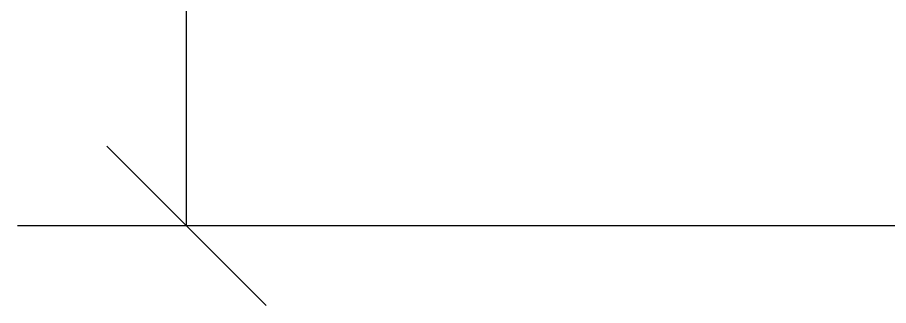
# Model space of a CAD drawing. Header units: millimetres. Extents: x -174154 to -170572, y -111302 to -109817.
# Drawn here: x -174008.04 to -174000.31, y -110601.97 to -110599.41 of the extents above; entities that cross this region are included whole.
import ezdxf

# ---------------------------------------------------------------- set-up
doc = ezdxf.new("R2010")
doc.units = ezdxf.units.MM
doc.linetypes.add('ACAD_ISO02W100', pattern=[15, 12, -3])
doc.layers.get('Defpoints').update_dxf_attribs({"color": 70})
doc.layers.add('!Подложка', color=252, linetype='ACAD_ISO02W100', lineweight=25)
doc.layers.add('Размеры', color=7, linetype='Continuous', lineweight=9)
doc.styles.add('GOST Common', font='GOST Common.ttf', dxfattribs={"width": 0.9, "height": 250})
doc.dimstyles.new('ADSK_Проверочный', dxfattribs={"dimscale": 304.8, "dimtxt": 251.428749, "dimasz": 0.463911, "dimexe": 0.492126, "dimexo": 0.492126, "dimgap": 0.164042, "dimtad": 1, "dimdec": 0, "dimdsep": 46, "dimtxsty": 'GOST Common', "dimblk1": 'OBLIQUE', "dimblk2": 'OBLIQUE', "dimsah": 1, "dimcen": 0.09, "dimazin": 0, "dimtfac": 1, "dimtdec": 4, "dimtix": 1, "dimtmove": 0, "dimatfit": 3, "dimfxl": 1, "dimtvp": 1, "dimtolj": 1, "dimtzin": 0, "dimarcsym": 2})

# ---------------------------------------------------------------- blocks, each defined once
blk = doc.blocks.new('_Oblique')
at = {"color": 0, "linetype": 'ByBlock', "lineweight": -2}
blk.add_line((-0.5, -0.5), (0.5, 0.5), dxfattribs=at)
blk = doc.blocks.new('*D515')
at = {"layer": 'Defpoints', "color": 0, "transparency": 16777216}
for p in [(12040.63, 3152.92), (13966.42, 3152.92), (13973.46, 2352.92)]:
    blk.add_point(p, dxfattribs=at)
at = {"layer": 'Размеры', "color": 0, "lineweight": -2, "transparency": 16777216}
for p, q in [((13816.42, 3152.92), (11890.63, 3152.92)), ((12040.63, 2352.92), (12040.63, 3152.92)), ((13823.46, 2352.92), (11890.63, 2352.92))]:
    blk.add_line(p, q, dxfattribs=at)
at = {"layer": 'Размеры', "color": 0, "lineweight": -2, "transparency": 16777216, "xscale": 141.4, "yscale": 141.4, "zscale": 141.4}
for p, rotation in [((12040.63, 3152.92), 90), ((12040.63, 2352.92), 270)]:
    blk.add_blockref('_Oblique', p, dxfattribs=dict(at, rotation=rotation))
at = {"layer": 'Размеры', "color": 0, "lineweight": 20, "transparency": 16777216, "insert": (11865.63, 2752.92), "char_height": 250, "width": 567.6324, "attachment_point": 5, "rotation": 90, "style": 'GOST Common'}
blk.add_mtext('\\A1;800', dxfattribs=at)
blk = doc.blocks.new('A$C02fe7d8c')
at = {"layer": 'Размеры', "color": 251, "lineweight": 20, "true_color": 0x636466}
dim = blk.add_linear_dim(base=(12040.63, 3152.92), p1=(13973.46, 2352.92), p2=(13966.42, 3152.92), angle=90, dimstyle='ADSK_Проверочный', override={"dimpost": '<>', "dimfxl": 800.031004}, dxfattribs=at)
dim.commit()
dim.dimension.update_dxf_attribs({"geometry": '*D515', "text_midpoint": (11865.63, 2752.92)})

msp = doc.modelspace()

# ---------------------------------------------------------------- block references
at = {"layer": '!Подложка', "ltscale": 20, "xscale": 0.01, "yscale": 0.01, "zscale": 0.01}
msp.add_blockref('A$C02fe7d8c', (-174126.9501, -110624.7877), dxfattribs=at)

doc.saveas('drawing.dxf')
